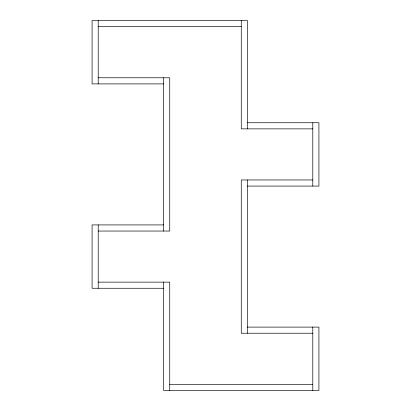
<?xml version="1.0" encoding="UTF-8"?>
<svg xmlns="http://www.w3.org/2000/svg" width="411" height="411" viewBox="0 0 411 411"><rect width="100%" height="100%" fill="white"/><g stroke="black" fill="none" stroke-linecap="round" stroke-linejoin="round"><path stroke-width="0.62" d="M98.208 26.679L241.262 26.679M98.208 77.771L169.738 77.771L169.738 231.044L98.208 231.044M163.604 83.901L92.079 83.901L92.079 20.55L247.396 20.55L247.396 128.864M247.396 122.735L318.921 122.735L318.921 186.085L247.396 186.085M312.792 128.864L241.262 128.864L241.262 20.55M312.792 179.956L241.262 179.956L241.262 333.229L312.792 333.229M163.604 224.915L92.079 224.915L92.079 288.265L163.604 288.265M98.208 282.136L169.738 282.136L169.738 390.45M247.396 327.099L318.921 327.099L318.921 390.45L163.604 390.45L163.604 282.136M169.738 384.321L312.792 384.321M312.792 122.735L312.792 186.085M312.792 327.099L312.792 390.45M247.396 179.956L247.396 333.229M163.604 77.771L163.604 231.044M98.208 20.55L98.208 83.901M98.208 224.915L98.208 288.265"/></g></svg>
